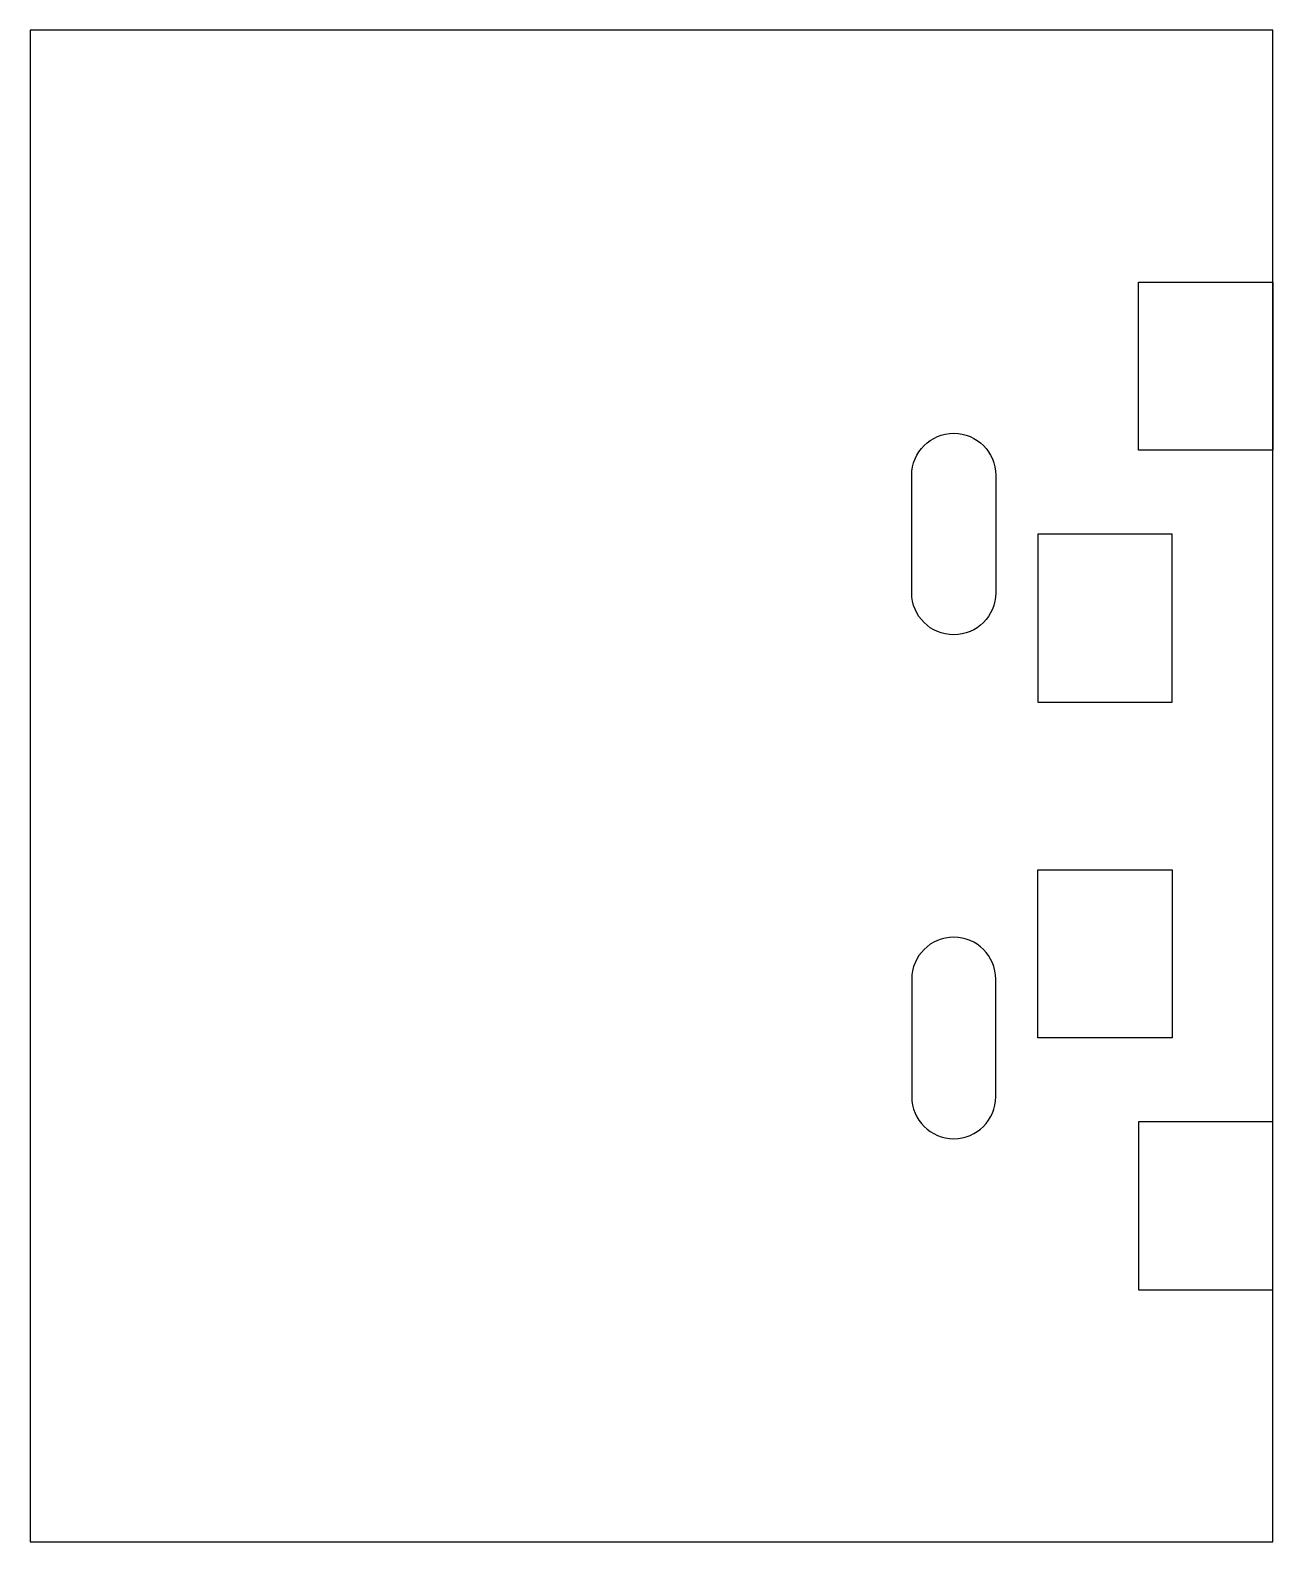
# Model space of a CAD drawing. Header units: millimetres. Extents: x -11.95 to -4.55, y -4.5 to 4.5.
import ezdxf

# ---------------------------------------------------------------- set-up
doc = ezdxf.new("R2010")
doc.units = ezdxf.units.MM
doc.layers.get('0').update_dxf_attribs({"linetype": 'CONTINUOUS'})

msp = doc.modelspace()

# ---------------------------------------------------------------- linework, layer by layer
msp.add_line((-4.55, -4.5), (-4.55, 4.5))
for points in [[(-11.95, -4.5), (-4.55, -4.5), (-4.55, 4.5), (-11.95, 4.5)], [(-5.35, 2), (-5.35, 3), (-4.55, 3), (-4.55, 2)], [(-5.15, 0.5), (-5.15, 1.5), (-5.95, 1.5), (-5.95, 0.5)], [(-5.15, -1.5), (-5.95, -1.5), (-5.95, -0.5), (-5.15, -0.5)], [(-4.55, -3), (-4.55, -2), (-5.35, -2), (-5.35, -3)]]:
    msp.add_lwpolyline(points, close=True)
for points in [[(-6.2, 1.15, -1), (-6.7, 1.15), (-6.7, 1.85, -1), (-6.2, 1.85)], [(-6.2, -1.85), (-6.2, -1.15, 1), (-6.7, -1.15), (-6.7, -1.85, 1)]]:
    msp.add_lwpolyline(points, format="xyb", close=True)

doc.saveas('drawing.dxf')
